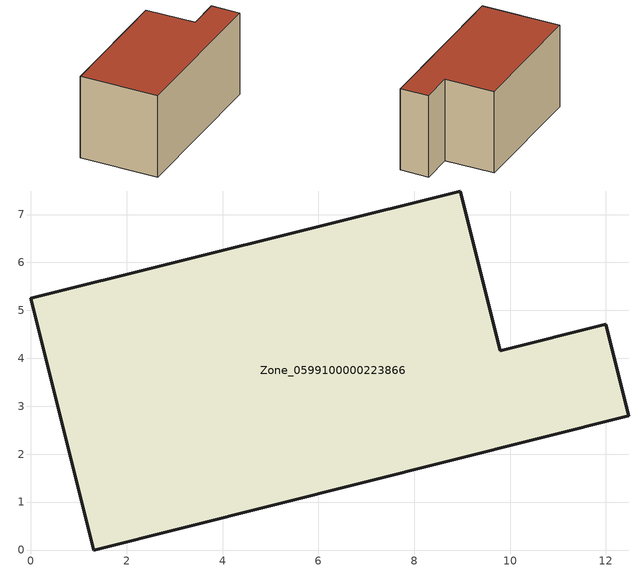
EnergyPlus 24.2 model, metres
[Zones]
Zone_0599100000223866
 floor ground (C_G): 1.31,0 0,5.25 8.96,7.49 9.79,4.16 11.99,4.71 12.48,2.8 z0
 wall outside (C_F): 9.79,4.16 8.96,7.49 0,5.25 1.31,0 12.48,2.8 11.99,4.71 9.79,4.16 z0:5.86
 roof outside (C_R): 12.48,2.8 11.99,4.71 9.79,4.16 8.96,7.49 0,5.25 1.31,0 z5.86
[BUILDING]
Pand.0599100000223866: North Axis=0; Terrain=City; Loads Convergence Tolerance Value=0.04; Temperature Convergence Tolerance Value=0.4; Solar Distribution=FullExterior; Maximum Number of Warmup Days=25; Minimum Number of Warmup Days=1
[Site:Location]
Rotterdam.The.Hague.AP_ZH_NLD Design_Conditions: Latitude=51.96; Longitude=4.45; Time Zone=1; Elevation=-4.5
[SITE:GROUNDTEMPERATURE:BUILDINGSURFACE]
18, 18, 18, 18, 18, 18, 18, 18, 18, 18, 18, 18
[MATERIAL] Thermal Absorptance=0.9; Solar Absorptance=0.7; Visible Absorptance=0.7
Name | Roughness | Thickness | Conductivity | Density | Specific Heat
G.TI.1975-1991 | MediumSmooth | 0.15 | 0.288461 | 540 | 1210
F.TI.1975-1991 | Rough | 0.3 | 0.230769 | 1920 | 840
R.TI.1975-1991 | MediumRough | 0.2 | 0.153846 | 1500 | 1000
[CONSTRUCTION]
C_G: G.TI.1975-1991
C_F: F.TI.1975-1991
C_R: R.TI.1975-1991
[ZONE]
Zone_0599100000223866: Type=1; Multiplier=1; Ceiling Height=Autocalculate; Volume=Autocalculate; Floor Area=autocalculate; Part of Total Floor Area=Yes
[ZONEINFILTRATION:DESIGNFLOWRATE]
Infil_Zone_0599100000223866: Zone or ZoneList or Space or SpaceList=Zone_0599100000223866; Schedule=AlwaysOn; Design Flow Rate Calculation Method=Flow/Area; Flow Rate per Floor Area=0.003; Constant Term Coefficient=1; Temperature Term Coefficient=0; Velocity Term Coefficient=0; Velocity Squared Term Coefficient=0
[HVACTEMPLATE:ZONE:IDEALLOADSAIRSYSTEM]
Zone_0599100000223866: Maximum Heating Supply Air Temperature=50; Minimum Cooling Supply Air Temperature=13; Maximum Heating Supply Air Humidity Ratio=0.0156; Minimum Cooling Supply Air Humidity Ratio=0.0077; Heating Limit=NoLimit; Cooling Limit=NoLimit; Dehumidification Control Type=ConstantSensibleHeatRatio; Cooling Sensible Heat Ratio=0.7; Dehumidification Setpoint=60; Humidification Control Type=None; Humidification Setpoint=30; Outdoor Air Method=None; Outdoor Air Flow Rate per Person=0.00944; Outdoor Air Flow Rate per Zone Floor Area=0; Outdoor Air Flow Rate per Zone=0; Demand Controlled Ventilation Type=None; Outdoor Air Economizer Type=NoEconomizer; Heat Recovery Type=None; Sensible Heat Recovery Effectiveness=0.7; Latent Heat Recovery Effectiveness=0.65
[ZONECONTROL:THERMOSTAT]
ThermostatControl_Zone_0599100000223866: Zone or ZoneList=Zone_0599100000223866; Control Type Schedule=DualSetpointControlType; Control 1=Thermostat_Zone_0599100000223866; Temperature Difference Between Cutout And Setpoint=0
[THERMOSTATSETPOINT:DUALSETPOINT]
Thermostat_Zone_0599100000223866: Heating Setpoint Temperature Schedule=HeatingSetpoint_Zone_0599100000223866; Cooling Setpoint Temperature Schedule=CoolingSetpoint_Zone_0599100000223866
[SCHEDULE:COMPACT]
HeatingSetpoint_Zone_0599100000223866: Through: 12/31, For: AllDays, Until: 24:00, 21
CoolingSetpoint_Zone_0599100000223866: Through: 12/31, For: AllDays, Until: 24:00, 24
DualSetpointControlType: Through: 12/31, For: AllDays, Until: 24:00, 4
AlwaysOn: Through: 12/31, For: AllDays, Until: 24:00, 1
